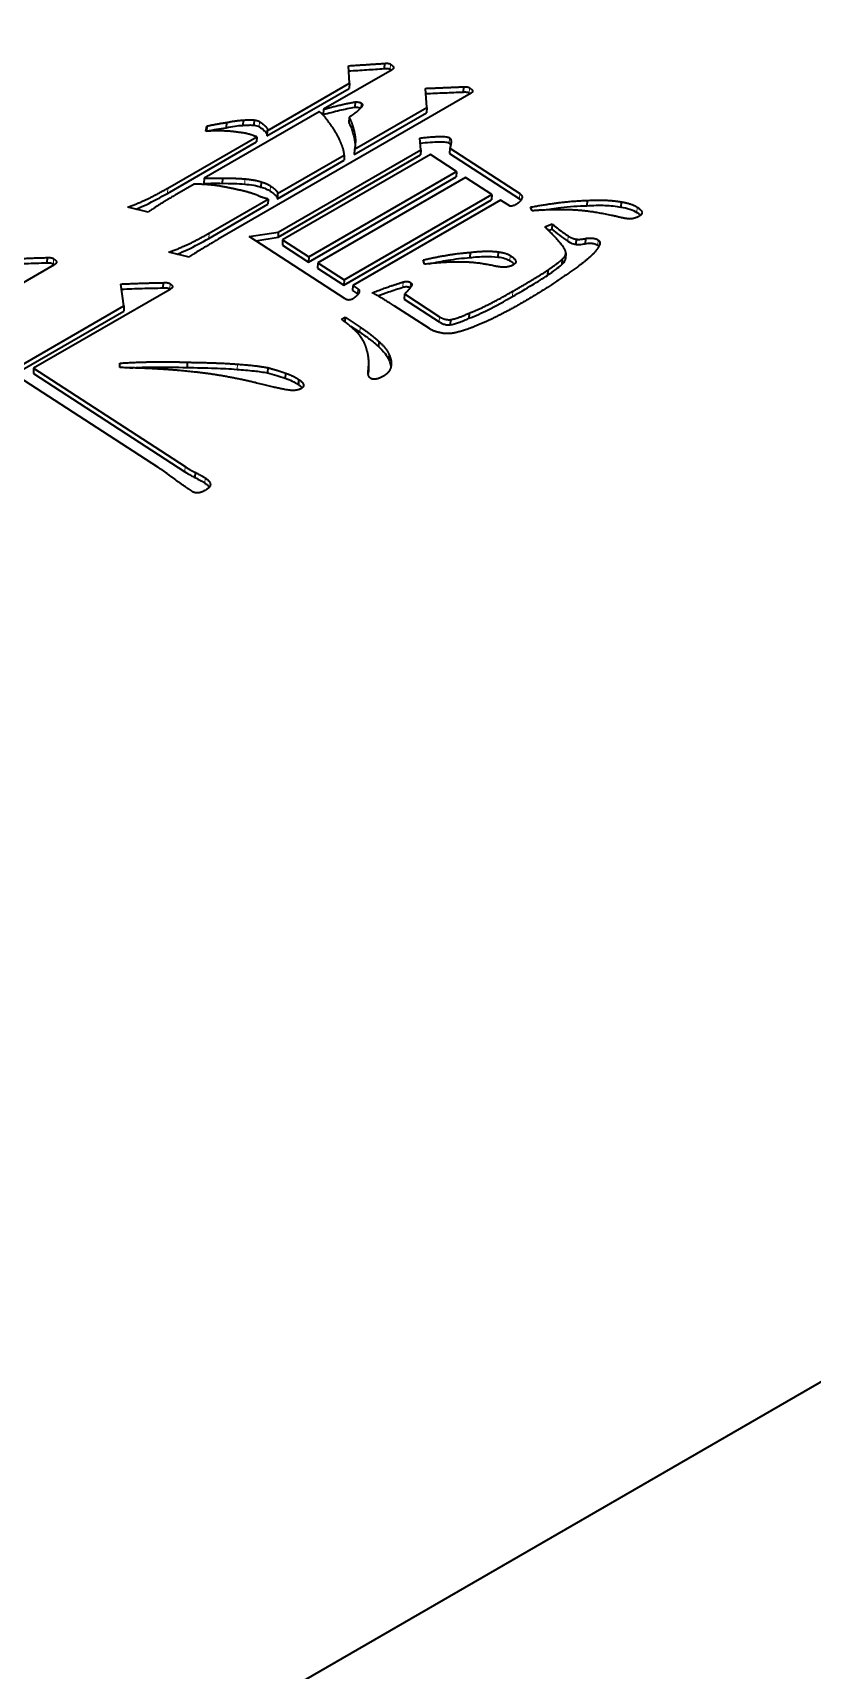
# Model space of a CAD drawing. Header units: millimetres. Extents: x 200 to 5740, y 200 to 4000.
# Drawn here: x 5445.7 to 5481.1, y 2831 to 2905.4 of the extents above; entities that cross this region are included whole.
import ezdxf

# ---------------------------------------------------------------- set-up
doc = ezdxf.new("R2010")
doc.units = ezdxf.units.MM
doc.header["$LTSCALE"] = 20
doc.layers.add('可見 (ISO)', color=7, linetype='Continuous', lineweight=35)
doc.layers.add('窄部可見 (ISO)', color=7, linetype='Continuous', lineweight=18)

msp = doc.modelspace()

# ---------------------------------------------------------------- linework, layer by layer
at = {"layer": '可見 (ISO)'}
for p, q in [((5651.404, 2942.149), (5333.206, 2758.437)), ((5462.021, 2903.758), (5458.901, 2901.957)), ((5460.088, 2903.147), (5460.037, 2903.938)), ((5461.678, 2904.044), (5461.665, 2903.807)), ((5456.327, 2900.746), (5460.075, 2902.91)), ((5456.34, 2900.983), (5460.088, 2903.147)), ((5460.088, 2903.147), (5460.075, 2902.91)), ((5463.598, 2902.04), (5463.54, 2902.91)), ((5465.266, 2902.981), (5465.253, 2902.744)), ((5465.626, 2902.695), (5454.117, 2896.05)), ((5460.344, 2902.296), (5460.331, 2902.059)), ((5458.712, 2901.847), (5453.477, 2898.825)), ((5455.242, 2901.463), (5455.229, 2901.226)), ((5455.748, 2901.472), (5455.735, 2901.235)), ((5458.901, 2901.957), (5458.888, 2901.72)), ((5460.068, 2901.6), (5460.055, 2901.363)), ((5460.302, 2899.907), (5463.585, 2901.803)), ((5460.315, 2900.144), (5463.598, 2902.04)), ((5463.598, 2902.04), (5463.585, 2901.803)), ((5451.819, 2898.373), (5455.867, 2900.71)), ((5453.549, 2900.959), (5453.592, 2901.195)), ((5453.592, 2901.195), (5453.58, 2900.961)), ((5454.494, 2901.358), (5454.481, 2901.121)), ((5455.867, 2900.71), (5455.854, 2900.473)), ((5456.34, 2900.983), (5456.327, 2900.746)), ((5456.357, 2901.056), (5456.356, 2901.028)), ((5460.342, 2900.727), (5460.329, 2900.49)), ((5463.329, 2900.118), (5463.287, 2900.651)), ((5451.806, 2898.136), (5455.854, 2900.473)), ((5456.848, 2896.376), (5463.329, 2900.118)), ((5463.767, 2899.897), (5457.045, 2896.016)), ((5460.315, 2900.144), (5460.302, 2899.907)), ((5460.341, 2900.327), (5460.334, 2900.207)), ((5463.329, 2900.118), (5463.316, 2899.881)), ((5464.959, 2899.124), (5463.767, 2899.897)), ((5464.652, 2900.187), (5464.639, 2899.95)), ((5464.639, 2899.95), (5467.822, 2897.886)), ((5464.652, 2900.187), (5467.835, 2898.123)), ((5456.804, 2897.887), (5459.838, 2899.639)), ((5456.817, 2898.124), (5459.851, 2899.876)), ((5456.835, 2896.139), (5463.316, 2899.881)), ((5459.851, 2899.876), (5459.838, 2899.639)), ((5453.013, 2898.557), (5452.231, 2898.106)), ((5453.477, 2898.825), (5453.464, 2898.588)), ((5454.302, 2898.828), (5454.288, 2898.591)), ((5456.07, 2898.661), (5456.057, 2898.424)), ((5458.225, 2895.006), (5464.946, 2898.887)), ((5458.238, 2895.243), (5464.959, 2899.124)), ((5465.371, 2898.857), (5458.65, 2894.976)), ((5464.959, 2899.124), (5464.946, 2898.887)), ((5466.564, 2898.084), (5465.371, 2898.857)), ((5453.697, 2896.323), (5456.387, 2897.876)), ((5456.387, 2897.876), (5456.374, 2897.639)), ((5456.808, 2898.183), (5456.795, 2897.946)), ((5456.817, 2898.124), (5456.804, 2897.887)), ((5459.829, 2893.966), (5466.551, 2897.847)), ((5459.842, 2894.203), (5466.564, 2898.084)), ((5466.958, 2897.828), (5460.237, 2893.947)), ((5466.564, 2898.084), (5466.551, 2897.847)), ((5467.344, 2897.577), (5466.958, 2897.828)), ((5470.9, 2897.811), (5470.887, 2897.574)), ((5472.446, 2897.747), (5472.433, 2897.51)), ((5450.924, 2897.278), (5449.997, 2897.51)), ((5453.683, 2896.086), (5456.374, 2897.639)), ((5468.392, 2897.341), (5468.315, 2897.507)), ((5455.525, 2896.17), (5456.848, 2896.376)), ((5459.892, 2893.338), (5455.525, 2896.17)), ((5456.848, 2896.376), (5456.835, 2896.139)), ((5468.974, 2896.615), (5469.31, 2896.746)), ((5469.144, 2896.449), (5469.296, 2896.509)), ((5469.31, 2896.746), (5469.296, 2896.509)), ((5452.785, 2895.239), (5451.866, 2895.466)), ((5455.818, 2895.98), (5456.835, 2896.139)), ((5457.045, 2896.016), (5457.032, 2895.779)), ((5457.032, 2895.779), (5458.225, 2895.006)), ((5457.045, 2896.016), (5458.238, 2895.243)), ((5465.572, 2895.45), (5465.559, 2895.213)), ((5466.851, 2895.474), (5466.838, 2895.237)), ((5470.391, 2896.055), (5470.377, 2895.818)), ((5470.82, 2896.082), (5470.807, 2895.845)), ((5446.652, 2894.885), (5438.547, 2890.205)), ((5446.327, 2895.212), (5446.314, 2894.975)), ((5458.238, 2895.243), (5458.225, 2895.006)), ((5458.65, 2894.976), (5458.636, 2894.739)), ((5458.636, 2894.739), (5459.829, 2893.966)), ((5458.65, 2894.976), (5459.842, 2894.203)), ((5463.493, 2894.912), (5463.433, 2895.109)), ((5469.762, 2895.135), (5469.749, 2894.898)), ((5469.932, 2895.408), (5469.918, 2895.171)), ((5449.827, 2893.016), (5449.691, 2894.01)), ((5451.615, 2894.07), (5451.602, 2893.833)), ((5459.842, 2894.203), (5459.829, 2893.966)), ((5460.237, 2893.947), (5460.224, 2893.71)), ((5460.237, 2893.947), (5460.468, 2893.797)), ((5469.109, 2894.642), (5469.096, 2894.405)), ((5451.924, 2893.764), (5445.718, 2890.181)), ((5460.224, 2893.71), (5460.455, 2893.56)), ((5462.589, 2893.56), (5462.576, 2893.323)), ((5462.576, 2893.323), (5464.172, 2892.288)), ((5462.589, 2893.56), (5464.185, 2892.525)), ((5439.732, 2886.958), (5449.814, 2892.779)), ((5439.745, 2887.195), (5449.827, 2893.016)), ((5449.827, 2893.016), (5449.814, 2892.779)), ((5459.728, 2892.412), (5459.882, 2892.502)), ((5459.882, 2892.502), (5459.871, 2892.304)), ((5459.882, 2892.502), (5460.569, 2892.057)), ((5463.72, 2891.983), (5462.116, 2893.024)), ((5465.533, 2892.694), (5465.52, 2892.457)), ((5460.126, 2892.098), (5460.556, 2891.82)), ((5464.683, 2892.392), (5464.67, 2892.155)), ((5461.418, 2891.401), (5461.405, 2891.164)), ((5449.634, 2890.213), (5449.634, 2890.413)), ((5452.708, 2890.453), (5452.695, 2890.216)), ((5456.366, 2890.209), (5456.353, 2889.972)), ((5460.958, 2890.25), (5460.945, 2890.013)), ((5461.889, 2890.8), (5461.876, 2890.563)), ((5461.983, 2890.349), (5461.982, 2890.336)), ((5451.361, 2885.679), (5445.03, 2889.784)), ((5445.718, 2890.181), (5445.705, 2889.944)), ((5445.705, 2889.944), (5452.602, 2885.472)), ((5445.718, 2890.181), (5452.615, 2885.709)), ((5457.173, 2889.96), (5457.16, 2889.723)), ((5457.774, 2889.675), (5457.761, 2889.439)), ((5460.943, 2890.065), (5460.937, 2889.941)), ((5453.07, 2885.445), (5453.057, 2885.208))]:
    msp.add_line(p, q, dxfattribs=at)
for points, degree in [([(5460.037, 2903.938), (5460.896, 2903.992), (5461.678, 2904.044)], 2), ([(5461.678, 2904.044), (5461.867, 2904.069), (5461.953, 2904.013)], 2), ([(5461.939, 2903.776), (5461.957, 2903.765), (5461.974, 2903.753), (5461.99, 2903.74)], 3), ([(5461.953, 2904.013), (5462.193, 2903.857), (5462.021, 2903.758)], 2), ([(5463.54, 2902.91), (5464.458, 2902.946), (5465.266, 2902.981)], 2), ([(5465.266, 2902.981), (5465.446, 2903.001), (5465.549, 2902.935)], 2), ([(5465.549, 2902.935), (5465.781, 2902.784), (5465.626, 2902.695)], 2), ([(5458.901, 2901.957), (5459.674, 2902.172), (5460.344, 2902.296)], 2), ([(5460.344, 2902.296), (5460.542, 2902.294), (5460.619, 2902.244)], 2), ([(5460.619, 2902.244), (5460.739, 2902.166), (5460.593, 2902.008)], 2), ([(5465.536, 2902.698), (5465.551, 2902.688), (5465.565, 2902.678), (5465.579, 2902.668)], 3), ([(5454.494, 2901.358), (5454.932, 2901.453), (5455.242, 2901.463)], 2), ([(5455.242, 2901.463), (5455.568, 2901.494), (5455.748, 2901.472)], 2), ([(5455.748, 2901.472), (5455.903, 2901.456), (5455.989, 2901.4)], 2), ([(5455.989, 2901.4), (5456.272, 2901.217), (5456.357, 2901.056)], 2), ([(5458.96, 2901.623), (5458.857, 2901.742), (5458.712, 2901.847)], 2), ([(5459.389, 2901.029), (5459.183, 2901.331), (5458.96, 2901.623)], 2), ([(5460.593, 2902.008), (5460.352, 2901.764), (5460.068, 2901.6)], 2), ([(5460.068, 2901.6), (5460.171, 2901.396), (5460.239, 2901.173)], 2), ([(5454.391, 2900.972), (5454.039, 2900.99), (5453.549, 2900.959)], 2), ([(5453.592, 2901.195), (5454.091, 2901.304), (5454.494, 2901.358)], 2), ([(5455.06, 2900.907), (5454.734, 2900.96), (5454.391, 2900.972)], 2), ([(5455.696, 2900.769), (5455.404, 2900.874), (5455.06, 2900.907)], 2), ([(5455.867, 2900.71), (5455.79, 2900.729), (5455.696, 2900.769)], 2), ([(5456.357, 2901.056), (5456.357, 2901.003), (5456.34, 2900.983)], 2), ([(5459.697, 2900.429), (5459.586, 2900.712), (5459.389, 2901.029)], 2), ([(5460.239, 2901.173), (5460.299, 2900.966), (5460.342, 2900.727)], 2), ([(5460.342, 2900.727), (5460.367, 2900.521), (5460.341, 2900.327)], 2), ([(5463.287, 2900.651), (5464.447, 2900.784), (5464.635, 2900.661)], 2), ([(5464.635, 2900.661), (5464.773, 2900.572), (5464.652, 2900.187)], 2), ([(5459.851, 2899.876), (5459.825, 2900.156), (5459.697, 2900.429)], 2), ([(5460.341, 2900.327), (5460.349, 2900.227), (5460.315, 2900.144)], 2), ([(5460.329, 2900.49), (5460.335, 2900.435), (5460.34, 2900.379), (5460.341, 2900.324)], 3), ([(5454.155, 2898.47), (5453.683, 2898.544), (5453.013, 2898.557)], 2), ([(5453.477, 2898.825), (5453.889, 2898.832), (5454.302, 2898.828)], 2), ([(5455.125, 2898.273), (5454.627, 2898.385), (5454.155, 2898.47)], 2), ([(5454.302, 2898.828), (5454.877, 2898.834), (5455.332, 2898.792)], 2), ([(5455.332, 2898.792), (5455.787, 2898.75), (5456.07, 2898.661)], 2), ([(5456.07, 2898.661), (5456.311, 2898.589), (5456.491, 2898.473)], 2), ([(5456.491, 2898.473), (5456.731, 2898.317), (5456.808, 2898.183)], 2), ([(5449.997, 2897.51), (5450.779, 2897.772), (5451.819, 2898.373)], 2), ([(5452.231, 2898.106), (5451.242, 2897.514), (5450.924, 2897.278)], 2), ([(5456.018, 2897.989), (5455.606, 2898.172), (5455.125, 2898.273)], 2), ([(5456.387, 2897.876), (5456.215, 2897.914), (5456.018, 2897.989)], 2), ([(5456.808, 2898.183), (5456.817, 2898.135), (5456.817, 2898.124)], 2), ([(5467.705, 2897.649), (5467.456, 2897.505), (5467.344, 2897.577)], 2), ([(5467.835, 2898.123), (5468.092, 2897.957), (5467.705, 2897.649)], 2), ([(5467.822, 2897.886), (5467.847, 2897.87), (5467.869, 2897.851), (5467.886, 2897.831)], 3), ([(5468.315, 2897.507), (5469.826, 2897.791), (5470.9, 2897.811)], 2), ([(5470.9, 2897.811), (5471.802, 2897.869), (5472.446, 2897.747)], 2), ([(5472.446, 2897.747), (5472.892, 2897.689), (5473.175, 2897.505)], 2), ([(5470.453, 2897.364), (5469.568, 2897.431), (5468.392, 2897.341)], 2), ([(5472.29, 2897.068), (5471.268, 2897.309), (5470.453, 2897.364)], 2), ([(5472.908, 2896.972), (5472.711, 2896.964), (5472.29, 2897.068)], 2), ([(5473.278, 2897.102), (5473.123, 2897.012), (5472.908, 2896.972)], 2), ([(5473.175, 2897.505), (5473.553, 2897.26), (5473.278, 2897.102)], 2), ([(5451.866, 2895.466), (5452.656, 2895.722), (5453.697, 2896.323)], 2), ([(5469.909, 2895.514), (5469.806, 2895.813), (5468.974, 2896.615)], 2), ([(5469.31, 2896.746), (5469.635, 2896.461), (5470.039, 2896.199)], 2), ([(5470.039, 2896.199), (5470.245, 2896.066), (5470.391, 2896.055)], 2), ([(5454.117, 2896.05), (5453.111, 2895.459), (5452.785, 2895.239)], 2), ([(5463.433, 2895.109), (5464.687, 2895.391), (5465.572, 2895.45)], 2), ([(5465.572, 2895.45), (5466.336, 2895.544), (5466.851, 2895.474)], 2), ([(5466.851, 2895.474), (5467.204, 2895.435), (5467.401, 2895.307)], 2), ([(5469.762, 2895.135), (5469.994, 2895.343), (5469.909, 2895.514)], 2), ([(5470.391, 2896.055), (5470.528, 2896.019), (5470.82, 2896.082)], 2), ([(5470.82, 2896.082), (5471.189, 2896.148), (5471.395, 2896.015)], 2), ([(5471.429, 2895.719), (5471.283, 2895.445), (5470.887, 2895.122)], 2), ([(5471.382, 2895.778), (5471.404, 2895.764), (5471.422, 2895.747), (5471.435, 2895.73)], 3), ([(5471.395, 2896.015), (5471.541, 2895.92), (5471.429, 2895.719)], 2), ([(5444.411, 2895.126), (5445.399, 2895.192), (5446.327, 2895.212)], 2), ([(5446.327, 2895.212), (5446.524, 2895.232), (5446.627, 2895.165)], 2), ([(5446.614, 2894.928), (5446.632, 2894.917), (5446.649, 2894.904), (5446.664, 2894.892)], 3), ([(5446.627, 2895.165), (5446.867, 2895.009), (5446.652, 2894.885)], 2), ([(5465.193, 2895.011), (5464.472, 2895.025), (5463.493, 2894.912)], 2), ([(5466.696, 2894.827), (5465.88, 2895.008), (5465.193, 2895.011)], 2), ([(5467.22, 2894.782), (5467.048, 2894.756), (5466.696, 2894.827)], 2), ([(5467.546, 2894.886), (5467.4, 2894.802), (5467.22, 2894.782)], 2), ([(5467.401, 2895.307), (5467.813, 2895.04), (5467.546, 2894.886)], 2), ([(5469.109, 2894.642), (5469.53, 2894.938), (5469.762, 2895.135)], 2), ([(5470.887, 2895.122), (5470.431, 2894.743), (5469.718, 2894.279)], 2), ([(5449.691, 2894.01), (5450.687, 2894.06), (5451.615, 2894.07)], 2), ([(5451.615, 2894.07), (5451.812, 2894.099), (5451.924, 2894.027)], 2), ([(5451.924, 2894.027), (5452.138, 2893.888), (5451.924, 2893.764)], 2), ([(5461.112, 2893.611), (5461.92, 2893.92), (5462.53, 2894.104)], 2), ([(5462.53, 2894.104), (5462.727, 2894.165), (5462.856, 2894.082)], 2), ([(5462.856, 2894.082), (5462.985, 2893.998), (5462.873, 2893.881)], 2), ([(5467.519, 2893.682), (5468.524, 2894.263), (5469.109, 2894.642)], 2), ([(5469.718, 2894.279), (5468.953, 2893.742), (5468.145, 2893.276)], 2), ([(5451.911, 2893.79), (5451.92, 2893.784), (5451.929, 2893.778), (5451.937, 2893.772)], 3), ([(5460.236, 2893.337), (5460.055, 2893.232), (5459.892, 2893.338)], 2), ([(5460.494, 2893.57), (5460.365, 2893.411), (5460.236, 2893.337)], 2), ([(5460.455, 2893.56), (5460.462, 2893.556), (5460.468, 2893.551), (5460.474, 2893.546)], 3), ([(5460.468, 2893.797), (5460.58, 2893.725), (5460.494, 2893.57)], 2), ([(5462.116, 2893.024), (5461.515, 2893.413), (5461.112, 2893.611)], 2), ([(5462.873, 2893.881), (5462.761, 2893.712), (5462.589, 2893.56)], 2), ([(5462.843, 2893.845), (5462.844, 2893.844), (5462.845, 2893.843), (5462.847, 2893.843)], 3), ([(5465.533, 2892.694), (5466.238, 2892.943), (5467.519, 2893.682)], 2), ([(5468.145, 2893.276), (5466.976, 2892.601), (5466.288, 2892.299)], 2), ([(5464.185, 2892.525), (5464.425, 2892.369), (5464.683, 2892.392)], 2), ([(5464.683, 2892.392), (5465.009, 2892.444), (5465.533, 2892.694)], 2), ([(5460.568, 2891.657), (5460.311, 2891.981), (5459.728, 2892.412)], 2), ([(5460.569, 2892.057), (5461.049, 2891.745), (5461.418, 2891.401)], 2), ([(5464.278, 2891.78), (5463.935, 2891.844), (5463.72, 2891.983)], 2), ([(5465.017, 2891.828), (5464.656, 2891.714), (5464.278, 2891.78)], 2), ([(5466.288, 2892.299), (5465.395, 2891.899), (5465.017, 2891.828)], 2), ([(5460.876, 2891.004), (5460.817, 2891.316), (5460.568, 2891.657)], 2), ([(5460.943, 2890.065), (5461.004, 2890.657), (5460.876, 2891.004)], 2), ([(5461.418, 2891.401), (5461.778, 2891.083), (5461.889, 2890.8)], 2), ([(5449.634, 2890.413), (5451.283, 2890.513), (5452.708, 2890.453)], 2), ([(5453.034, 2890.01), (5451.669, 2890.168), (5449.634, 2890.213)], 2), ([(5452.708, 2890.453), (5454.1, 2890.435), (5454.984, 2890.368)], 2), ([(5454.984, 2890.368), (5455.843, 2890.306), (5456.366, 2890.209)], 2), ([(5456.366, 2890.209), (5456.804, 2890.094), (5457.173, 2889.96)], 2), ([(5461.983, 2890.349), (5461.974, 2890.155), (5461.862, 2890.017)], 2), ([(5461.889, 2890.8), (5462.001, 2890.57), (5461.983, 2890.349)], 2), ([(5455.79, 2889.529), (5454.356, 2889.869), (5453.034, 2890.01)], 2), ([(5457.516, 2889.169), (5457.215, 2889.163), (5455.79, 2889.529)], 2), ([(5457.173, 2889.96), (5457.499, 2889.853), (5457.774, 2889.675)], 2), ([(5457.774, 2889.675), (5458.16, 2889.415), (5457.885, 2889.256)], 2), ([(5461.037, 2889.73), (5460.909, 2889.813), (5460.943, 2890.065)], 2), ([(5460.938, 2889.915), (5460.941, 2889.948), (5460.943, 2889.98), (5460.945, 2890.013)], 3), ([(5461.639, 2889.825), (5461.243, 2889.596), (5461.037, 2889.73)], 2), ([(5461.862, 2890.017), (5461.768, 2889.899), (5461.639, 2889.825)], 2), ([(5457.885, 2889.256), (5457.747, 2889.176), (5457.516, 2889.169)], 2), ([(5452.185, 2885.092), (5451.73, 2885.44), (5451.361, 2885.679)], 2), ([(5452.923, 2884.582), (5452.631, 2884.771), (5452.185, 2885.092)], 2), ([(5452.615, 2885.709), (5452.933, 2885.503), (5453.07, 2885.445)], 2), ([(5453.07, 2885.445), (5453.362, 2885.298), (5453.516, 2885.198)], 2), ([(5453.516, 2885.198), (5453.988, 2884.892), (5453.533, 2884.629)], 2), ([(5453.533, 2884.629), (5453.172, 2884.421), (5452.923, 2884.582)], 2)]:
    msp.add_open_spline(points, degree=degree, dxfattribs=at)
for points, knots in [([(5460.052, 2903.703), (5460.323, 2903.72), (5460.594, 2903.737), (5461.131, 2903.772), (5461.398, 2903.789), (5461.665, 2903.807)], [-0.1633704, -0.1633704, -0.1633704, -0.1633704, -0.0811581, -0.0811581, 0, 0, 0, 0]), ([(5461.665, 2903.807), (5461.711, 2903.813), (5461.761, 2903.816), (5461.834, 2903.811), (5461.86, 2903.808), (5461.905, 2903.795), (5461.923, 2903.786), (5461.939, 2903.776)], [-0.02889165, -0.02889165, -0.02889165, -0.02889165, -0.01458403, -0.01458403, -0.00683406, -0.00683406, 0, 0, 0, 0]), ([(5463.555, 2902.674), (5463.843, 2902.686), (5464.131, 2902.697), (5464.696, 2902.721), (5464.975, 2902.732), (5465.253, 2902.744)], [-0.170957, -0.170957, -0.170957, -0.170957, -0.0841345, -0.0841345, 0, 0, 0, 0]), ([(5465.253, 2902.744), (5465.288, 2902.748), (5465.326, 2902.75), (5465.395, 2902.747), (5465.427, 2902.742), (5465.487, 2902.725), (5465.513, 2902.713), (5465.536, 2902.698)], [-0.03055674, -0.03055674, -0.03055674, -0.03055674, -0.01952623, -0.01952623, -0.00976676, -0.00976676, 0, 0, 0, 0]), ([(5458.888, 2901.72), (5459.133, 2901.788), (5459.383, 2901.853), (5459.863, 2901.965), (5460.096, 2902.015), (5460.331, 2902.059)], [-0.1574762, -0.1574762, -0.1574762, -0.1574762, -0.0748211, -0.0748211, 0, 0, 0, 0]), ([(5460.331, 2902.059), (5460.372, 2902.058), (5460.415, 2902.056), (5460.488, 2902.047), (5460.521, 2902.041), (5460.567, 2902.027), (5460.583, 2902.02), (5460.597, 2902.012)], [-0.0289133, -0.0289133, -0.0289133, -0.0289133, -0.01655737, -0.01655737, -0.00678494, -0.00678494, -0.0012407, -0.0012407, -0.0012407, -0.0012407]), ([(5453.601, 2900.963), (5453.75, 2900.995), (5453.902, 2901.026), (5454.194, 2901.078), (5454.338, 2901.102), (5454.481, 2901.121)], [-0.09295887, -0.09295887, -0.09295887, -0.09295887, -0.04463782, -0.04463782, 0, 0, 0, 0]), ([(5454.481, 2901.121), (5454.613, 2901.15), (5454.751, 2901.176), (5454.998, 2901.211), (5455.114, 2901.223), (5455.229, 2901.226)], [-0.07717025, -0.07717025, -0.07717025, -0.07717025, -0.03448911, -0.03448911, 0, 0, 0, 0]), ([(5455.229, 2901.226), (5455.322, 2901.235), (5455.423, 2901.242), (5455.588, 2901.245), (5455.666, 2901.244), (5455.735, 2901.235)], [-0.04996895, -0.04996895, -0.04996895, -0.04996895, -0.02111481, -0.02111481, 0, 0, 0, 0]), ([(5455.735, 2901.235), (5455.783, 2901.23), (5455.832, 2901.222), (5455.913, 2901.197), (5455.947, 2901.182), (5455.976, 2901.164)], [-0.02679202, -0.02679202, -0.02679202, -0.02679202, -0.01224788, -0.01224788, 0, 0, 0, 0]), ([(5455.976, 2901.164), (5456.06, 2901.109), (5456.142, 2901.049), (5456.258, 2900.94), (5456.301, 2900.891), (5456.332, 2900.84)], [-0.06567347, -0.06567347, -0.06567347, -0.06567347, -0.02965889, -0.02965889, -0.00360605, -0.00360605, -0.00360605, -0.00360605]), ([(5460.055, 2901.363), (5460.09, 2901.294), (5460.121, 2901.224), (5460.178, 2901.082), (5460.204, 2901.009), (5460.226, 2900.936)], [-0.07091216, -0.07091216, -0.07091216, -0.07091216, -0.03607936, -0.03607936, 0, 0, 0, 0]), ([(5460.226, 2900.936), (5460.247, 2900.865), (5460.265, 2900.793), (5460.299, 2900.644), (5460.315, 2900.567), (5460.329, 2900.49)], [-0.07285045, -0.07285045, -0.07285045, -0.07285045, -0.03764141, -0.03764141, 0, 0, 0, 0]), ([(5463.305, 2900.417), (5463.598, 2900.45), (5463.911, 2900.479), (5464.268, 2900.484), (5464.378, 2900.482), (5464.504, 2900.465), (5464.541, 2900.458), (5464.591, 2900.441), (5464.608, 2900.434), (5464.622, 2900.425)], [-0.1096741, -0.1096741, -0.1096741, -0.1096741, -0.0441752, -0.0441752, -0.0167385, -0.0167385, -0.0059381, -0.0059381, 0, 0, 0, 0]), ([(5464.622, 2900.425), (5464.635, 2900.417), (5464.644, 2900.407), (5464.662, 2900.386), (5464.669, 2900.374), (5464.681, 2900.349), (5464.685, 2900.335), (5464.688, 2900.321)], [-0.08508752, -0.08508752, -0.08508752, -0.08508752, -0.07897447, -0.07897447, -0.07175725, -0.07175725, -0.06414064, -0.06414064, -0.06414064, -0.06414064]), ([(5453.464, 2898.588), (5453.601, 2898.59), (5453.739, 2898.592), (5454.014, 2898.593), (5454.151, 2898.592), (5454.288, 2898.591)], [-0.08268475, -0.08268475, -0.08268475, -0.08268475, -0.04131558, -0.04131558, 0, 0, 0, 0]), ([(5454.288, 2898.591), (5454.469, 2898.593), (5454.652, 2898.591), (5454.995, 2898.579), (5455.158, 2898.57), (5455.319, 2898.555)], [-0.1029024, -0.1029024, -0.1029024, -0.1029024, -0.0484498, -0.0484498, 0, 0, 0, 0]), ([(5455.319, 2898.555), (5455.456, 2898.542), (5455.597, 2898.525), (5455.842, 2898.482), (5455.954, 2898.456), (5456.057, 2898.424)], [-0.07557275, -0.07557275, -0.07557275, -0.07557275, -0.03414155, -0.03414155, 0, 0, 0, 0]), ([(5456.057, 2898.424), (5456.136, 2898.4), (5456.211, 2898.373), (5456.353, 2898.31), (5456.418, 2898.274), (5456.478, 2898.236)], [-0.05123637, -0.05123637, -0.05123637, -0.05123637, -0.02545759, -0.02545759, 0, 0, 0, 0]), ([(5450.37, 2897.417), (5450.529, 2897.481), (5450.684, 2897.55), (5451.166, 2897.779), (5451.498, 2897.958), (5451.806, 2898.136)], [-0.187828, -0.187828, -0.187828, -0.187828, -0.130731, -0.130731, 0, 0, 0, 0]), ([(5456.478, 2898.236), (5456.55, 2898.189), (5456.619, 2898.138), (5456.725, 2898.042), (5456.767, 2897.995), (5456.795, 2897.946)], [-0.05555035, -0.05555035, -0.05555035, -0.05555035, -0.02501204, -0.02501204, 0, 0, 0, 0]), ([(5456.795, 2897.946), (5456.797, 2897.934), (5456.8, 2897.919), (5456.802, 2897.9), (5456.804, 2897.892), (5456.804, 2897.887)], [-0.006007837, -0.006007837, -0.006007837, -0.006007837, -0.00217781, -0.00217781, 0, 0, 0, 0]), ([(5468.888, 2897.373), (5469.158, 2897.417), (5469.432, 2897.456), (5470.088, 2897.533), (5470.492, 2897.567), (5470.887, 2897.574)], [-0.2030799, -0.2030799, -0.2030799, -0.2030799, -0.1189348, -0.1189348, 0, 0, 0, 0]), ([(5470.887, 2897.574), (5471.162, 2897.592), (5471.446, 2897.599), (5471.962, 2897.577), (5472.202, 2897.553), (5472.433, 2897.51)], [-0.1551238, -0.1551238, -0.1551238, -0.1551238, -0.0714259, -0.0714259, 0, 0, 0, 0]), ([(5472.433, 2897.51), (5472.573, 2897.491), (5472.71, 2897.463), (5472.959, 2897.38), (5473.067, 2897.33), (5473.162, 2897.268)], [-0.08306657, -0.08306657, -0.08306657, -0.08306657, -0.04033401, -0.04033401, 0, 0, 0, 0]), ([(5473.162, 2897.268), (5473.207, 2897.239), (5473.25, 2897.208), (5473.3, 2897.162), (5473.314, 2897.148), (5473.326, 2897.134)], [-0.07530252, -0.07530252, -0.07530252, -0.07530252, -0.05641319, -0.05641319, -0.0488177, -0.0488177, -0.0488177, -0.0488177]), ([(5469.296, 2896.509), (5469.406, 2896.413), (5469.521, 2896.32), (5469.764, 2896.138), (5469.892, 2896.049), (5470.026, 2895.962)], [-0.1123129, -0.1123129, -0.1123129, -0.1123129, -0.0565982, -0.0565982, 0, 0, 0, 0]), ([(5452.247, 2895.372), (5452.405, 2895.435), (5452.56, 2895.503), (5453.043, 2895.729), (5453.375, 2895.908), (5453.683, 2896.086)], [-0.1874355, -0.1874355, -0.1874355, -0.1874355, -0.1307686, -0.1307686, 0, 0, 0, 0]), ([(5470.026, 2895.962), (5470.116, 2895.904), (5470.204, 2895.858), (5470.315, 2895.827), (5470.346, 2895.821), (5470.377, 2895.818)], [-0.03606126, -0.03606126, -0.03606126, -0.03606126, -0.00940256, -0.00940256, 0, 0, 0, 0]), ([(5470.377, 2895.818), (5470.402, 2895.812), (5470.429, 2895.808), (5470.488, 2895.804), (5470.522, 2895.805), (5470.638, 2895.812), (5470.728, 2895.828), (5470.807, 2895.845)], [-0.04307607, -0.04307607, -0.04307607, -0.04307607, -0.03512532, -0.03512532, -0.02546054, -0.02546054, 0, 0, 0, 0]), ([(5470.807, 2895.845), (5470.894, 2895.861), (5470.989, 2895.871), (5471.137, 2895.863), (5471.191, 2895.855), (5471.296, 2895.825), (5471.342, 2895.804), (5471.382, 2895.778)], [-0.06167278, -0.06167278, -0.06167278, -0.06167278, -0.03384353, -0.03384353, -0.01713554, -0.01713554, 0, 0, 0, 0]), ([(5444.44, 2894.892), (5444.75, 2894.913), (5445.06, 2894.93), (5445.684, 2894.958), (5445.999, 2894.968), (5446.314, 2894.975)], [-0.1890197, -0.1890197, -0.1890197, -0.1890197, -0.0948971, -0.0948971, 0, 0, 0, 0]), ([(5446.314, 2894.975), (5446.354, 2894.979), (5446.396, 2894.981), (5446.471, 2894.976), (5446.505, 2894.971), (5446.566, 2894.954), (5446.592, 2894.942), (5446.614, 2894.928)], [-0.03216555, -0.03216555, -0.03216555, -0.03216555, -0.01978135, -0.01978135, -0.00957292, -0.00957292, 0, 0, 0, 0]), ([(5463.716, 2894.937), (5464.001, 2894.997), (5464.293, 2895.052), (5464.897, 2895.149), (5465.232, 2895.191), (5465.559, 2895.213)], [-0.1905953, -0.1905953, -0.1905953, -0.1905953, -0.0994554, -0.0994554, 0, 0, 0, 0]), ([(5465.559, 2895.213), (5465.787, 2895.241), (5466.026, 2895.262), (5466.452, 2895.27), (5466.65, 2895.263), (5466.838, 2895.237)], [-0.1282912, -0.1282912, -0.1282912, -0.1282912, -0.0575222, -0.0575222, 0, 0, 0, 0]), ([(5466.838, 2895.237), (5466.946, 2895.225), (5467.054, 2895.206), (5467.241, 2895.149), (5467.32, 2895.114), (5467.388, 2895.07)], [-0.06142158, -0.06142158, -0.06142158, -0.06142158, -0.02879612, -0.02879612, 0, 0, 0, 0]), ([(5467.388, 2895.07), (5467.439, 2895.037), (5467.49, 2895), (5467.55, 2894.946), (5467.567, 2894.928), (5467.583, 2894.91)], [-0.07847911, -0.07847911, -0.07847911, -0.07847911, -0.0565812, -0.0565812, -0.04699638, -0.04699638, -0.04699638, -0.04699638]), ([(5469.096, 2894.405), (5469.221, 2894.493), (5469.35, 2894.586), (5469.564, 2894.747), (5469.662, 2894.824), (5469.749, 2894.898)], [-0.1049025, -0.1049025, -0.1049025, -0.1049025, -0.0460139, -0.0460139, 0, 0, 0, 0]), ([(5469.749, 2894.898), (5469.795, 2894.939), (5469.837, 2894.984), (5469.893, 2895.07), (5469.912, 2895.112), (5469.918, 2895.16), (5469.918, 2895.166), (5469.918, 2895.171)], [-0.06670226, -0.06670226, -0.06670226, -0.06670226, -0.04158553, -0.04158553, -0.02027945, -0.02027945, -0.01770817, -0.01770817, -0.01770817, -0.01770817]), ([(5467.506, 2893.445), (5467.804, 2893.617), (5468.113, 2893.799), (5468.634, 2894.113), (5468.876, 2894.262), (5469.096, 2894.405)], [-0.2260321, -0.2260321, -0.2260321, -0.2260321, -0.0990347, -0.0990347, 0, 0, 0, 0]), ([(5449.723, 2893.776), (5450.034, 2893.791), (5450.345, 2893.803), (5450.971, 2893.823), (5451.287, 2893.829), (5451.602, 2893.833)], [-0.1890365, -0.1890365, -0.1890365, -0.1890365, -0.0949052, -0.0949052, 0, 0, 0, 0]), ([(5451.602, 2893.833), (5451.646, 2893.839), (5451.693, 2893.843), (5451.771, 2893.839), (5451.802, 2893.834), (5451.862, 2893.817), (5451.888, 2893.805), (5451.911, 2893.79)], [-0.03321196, -0.03321196, -0.03321196, -0.03321196, -0.01939965, -0.01939965, -0.00978597, -0.00978597, 0, 0, 0, 0]), ([(5461.37, 2893.476), (5461.531, 2893.536), (5461.695, 2893.595), (5462.072, 2893.726), (5462.295, 2893.8), (5462.517, 2893.867)], [-0.1334199, -0.1334199, -0.1334199, -0.1334199, -0.0758268, -0.0758268, 0, 0, 0, 0]), ([(5462.517, 2893.867), (5462.545, 2893.876), (5462.575, 2893.883), (5462.632, 2893.892), (5462.66, 2893.894), (5462.715, 2893.892), (5462.741, 2893.887), (5462.795, 2893.872), (5462.821, 2893.859), (5462.843, 2893.845)], [-0.03568434, -0.03568434, -0.03568434, -0.03568434, -0.02598692, -0.02598692, -0.01769288, -0.01769288, -0.00950313, -0.00950313, 0, 0, 0, 0]), ([(5465.52, 2892.457), (5465.805, 2892.557), (5466.117, 2892.703), (5466.75, 2893.018), (5467.149, 2893.239), (5467.506, 2893.445)], [-0.2509794, -0.2509794, -0.2509794, -0.2509794, -0.151137, -0.151137, 0, 0, 0, 0]), ([(5464.67, 2892.155), (5464.792, 2892.174), (5464.923, 2892.213), (5465.208, 2892.314), (5465.373, 2892.386), (5465.52, 2892.457)], [-0.1011927, -0.1011927, -0.1011927, -0.1011927, -0.0575944, -0.0575944, 0, 0, 0, 0]), ([(5460.556, 2891.82), (5460.714, 2891.717), (5460.865, 2891.611), (5461.149, 2891.391), (5461.281, 2891.279), (5461.405, 2891.164)], [-0.1333271, -0.1333271, -0.1333271, -0.1333271, -0.0660394, -0.0660394, 0, 0, 0, 0]), ([(5464.172, 2892.288), (5464.219, 2892.257), (5464.272, 2892.229), (5464.38, 2892.186), (5464.434, 2892.17), (5464.551, 2892.151), (5464.61, 2892.15), (5464.67, 2892.155)], [-0.05595187, -0.05595187, -0.05595187, -0.05595187, -0.03577589, -0.03577589, -0.01819011, -0.01819011, 0, 0, 0, 0]), ([(5461.405, 2891.164), (5461.516, 2891.066), (5461.619, 2890.962), (5461.776, 2890.761), (5461.837, 2890.663), (5461.876, 2890.563)], [-0.1068583, -0.1068583, -0.1068583, -0.1068583, -0.0498246, -0.0498246, 0, 0, 0, 0]), ([(5450.087, 2890.201), (5450.462, 2890.219), (5450.838, 2890.231), (5451.706, 2890.242), (5452.202, 2890.236), (5452.695, 2890.216)], [-0.2614986, -0.2614986, -0.2614986, -0.2614986, -0.1482263, -0.1482263, 0, 0, 0, 0]), ([(5452.695, 2890.216), (5453.111, 2890.21), (5453.544, 2890.201), (5454.291, 2890.173), (5454.641, 2890.156), (5454.971, 2890.131)], [-0.2246129, -0.2246129, -0.2246129, -0.2246129, -0.0993995, -0.0993995, 0, 0, 0, 0]), ([(5461.876, 2890.563), (5461.912, 2890.488), (5461.939, 2890.412), (5461.962, 2890.304), (5461.966, 2890.273), (5461.969, 2890.242)], [-0.07418107, -0.07418107, -0.07418107, -0.07418107, -0.0364838, -0.0364838, -0.02116555, -0.02116555, -0.02116555, -0.02116555]), ([(5454.971, 2890.131), (5455.226, 2890.112), (5455.492, 2890.089), (5455.946, 2890.037), (5456.157, 2890.008), (5456.353, 2889.972)], [-0.13766, -0.13766, -0.13766, -0.13766, -0.0606532, -0.0606532, 0, 0, 0, 0]), ([(5456.353, 2889.972), (5456.495, 2889.935), (5456.636, 2889.895), (5456.905, 2889.812), (5457.034, 2889.769), (5457.16, 2889.723)], [-0.08851165, -0.08851165, -0.08851165, -0.08851165, -0.04304164, -0.04304164, 0, 0, 0, 0]), ([(5457.16, 2889.723), (5457.27, 2889.687), (5457.375, 2889.645), (5457.576, 2889.55), (5457.672, 2889.496), (5457.761, 2889.439)], [-0.07445205, -0.07445205, -0.07445205, -0.07445205, -0.03790291, -0.03790291, 0, 0, 0, 0]), ([(5457.761, 2889.439), (5457.806, 2889.408), (5457.851, 2889.374), (5457.905, 2889.324), (5457.921, 2889.307), (5457.934, 2889.29)], [-0.07784954, -0.07784954, -0.07784954, -0.07784954, -0.05805482, -0.05805482, -0.04889913, -0.04889913, -0.04889913, -0.04889913]), ([(5452.602, 2885.472), (5452.687, 2885.417), (5452.785, 2885.355), (5452.934, 2885.269), (5453.002, 2885.231), (5453.057, 2885.208)], [-0.04911275, -0.04911275, -0.04911275, -0.04911275, -0.01950798, -0.01950798, 0, 0, 0, 0]), ([(5453.057, 2885.208), (5453.143, 2885.165), (5453.232, 2885.119), (5453.378, 2885.038), (5453.445, 2884.999), (5453.503, 2884.961)], [-0.05750331, -0.05750331, -0.05750331, -0.05750331, -0.02492446, -0.02492446, 0, 0, 0, 0]), ([(5453.503, 2884.961), (5453.551, 2884.93), (5453.596, 2884.897), (5453.664, 2884.833), (5453.69, 2884.803), (5453.709, 2884.772)], [-0.10648963, -0.10648963, -0.10648963, -0.10648963, -0.08626292, -0.08626292, -0.07017401, -0.07017401, -0.07017401, -0.07017401])]:
    msp.add_open_spline(points, degree=3, knots=knots, dxfattribs=at)
at = {"layer": '窄部可見 (ISO)'}
for p, q in [((5461.953, 2904.013), (5461.939, 2903.776)), ((5465.549, 2902.935), (5465.536, 2902.698)), ((5460.619, 2902.244), (5460.607, 2902.024)), ((5455.989, 2901.4), (5455.976, 2901.164)), ((5460.239, 2901.173), (5460.226, 2900.936)), ((5464.635, 2900.661), (5464.622, 2900.425)), ((5455.332, 2898.792), (5455.319, 2898.555)), ((5456.491, 2898.473), (5456.478, 2898.236)), ((5451.819, 2898.373), (5451.806, 2898.136)), ((5467.835, 2898.123), (5467.822, 2897.886)), ((5473.175, 2897.505), (5473.162, 2897.268)), ((5453.697, 2896.323), (5453.683, 2896.086)), ((5470.039, 2896.199), (5470.026, 2895.962)), ((5471.395, 2896.015), (5471.382, 2895.778)), ((5446.627, 2895.165), (5446.614, 2894.928)), ((5467.401, 2895.307), (5467.388, 2895.07)), ((5451.924, 2894.027), (5451.911, 2893.79)), ((5462.53, 2894.104), (5462.517, 2893.867)), ((5462.856, 2894.082), (5462.843, 2893.845)), ((5460.468, 2893.797), (5460.455, 2893.56)), ((5467.519, 2893.682), (5467.506, 2893.445)), ((5464.185, 2892.525), (5464.172, 2892.288)), ((5460.569, 2892.057), (5460.556, 2891.82)), ((5454.984, 2890.368), (5454.971, 2890.131)), ((5452.615, 2885.709), (5452.602, 2885.472)), ((5453.516, 2885.198), (5453.503, 2884.961))]:
    msp.add_line(p, q, dxfattribs=at)

doc.saveas('drawing.dxf')
